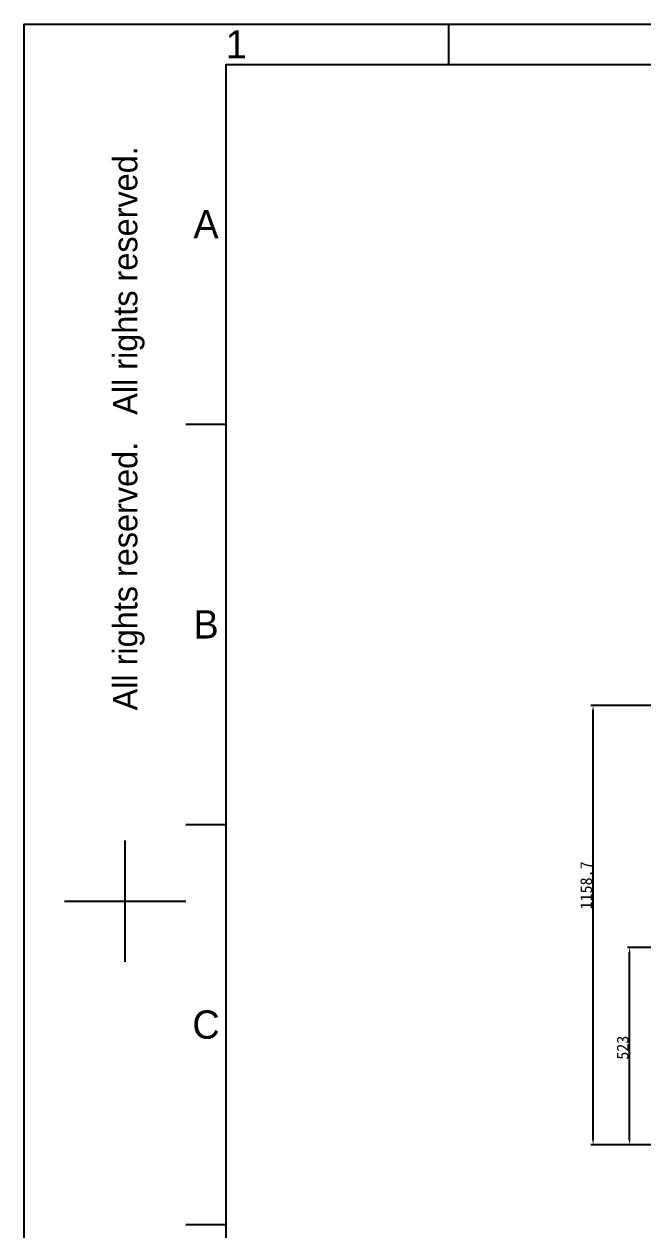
# Model space of a CAD drawing. Header units: millimetres. Extents: x 4086 to 8300, y 123 to 1549.
# Drawn here: x 6284 to 6651, y 833 to 1549 of the extents above; entities that cross this region are included whole.
import ezdxf
from ezdxf.enums import TextEntityAlignment as Align

# ---------------------------------------------------------------- set-up
doc = ezdxf.new("R2010")
doc.units = ezdxf.units.MM
doc.layers.add('标注', color=7, linetype='Continuous', lineweight=25)
doc.styles.get("Standard").update_dxf_attribs({"font": 'simsun.ttc'})
doc.styles.add('思源黑', font='SourceHanSansCN-Normal.ttf')
doc.dimstyles.new('直线标注', dxfattribs={"dimtxt": 7, "dimasz": 3, "dimexe": 1.25, "dimexo": 0.625, "dimtad": 1, "dimlfac": 4, "dimdsep": 46, "dimtxsty": 'Standard', "dimcen": 2.5, "dimadec": 0, "dimazin": 0, "dimtm": 1e-09, "dimtfac": 1, "dimtmove": 0, "dimatfit": 3, "dimfxl": 1, "dimarcsym": 0})

# ---------------------------------------------------------------- blocks, each defined once
blk = doc.blocks.new('1')
at = {"color": 2}
for p, q in [((6535.66, 1549.22), (6535.66, 1525.22)), ((6379.66, 1311.62), (6403.66, 1311.62)), ((6379.66, 1074.02), (6403.66, 1074.02)), ((6343.66, 992.42), (6343.66, 1064.42)), ((6307.66, 1028.42), (6379.66, 1028.42)), ((6379.66, 836.42), (6403.66, 836.42))]:
    blk.add_line(p, q, dxfattribs=at)
for points in [[(6283.66, 123.62), (6283.66, 1549.22), (8299.66, 1549.22), (8299.66, 123.62)], [(6403.66, 147.62), (6403.66, 1525.22), (8275.66, 1525.22), (8275.66, 147.62)]]:
    blk.add_lwpolyline(points, close=True, dxfattribs=at)
at = {"color": 2, "style": '思源黑'}
for s, p in [('1', (6409.66, 1537.22)), ('A', (6391.66, 1430.42)), ('B', (6391.66, 1192.82)), ('C', (6391.66, 955.22))]:
    blk.add_text(s, height=16.8, dxfattribs=at).set_placement(p, align=Align.MIDDLE_CENTER)
blk.add_text('All rights reserved.   All rights reserved.', height=14.4, rotation=90, dxfattribs=at).set_placement((6343.66, 1309.22), align=Align.MIDDLE_CENTER)
at = {"color": 7, "style": '思源黑'}
for tag, height, p in [('编号', 19.2, (8134.84, 252.67)), ('比例', 8, (7939.66, 171.62))]:
    blk.add_attdef(tag, text='', height=height, dxfattribs=at).set_placement(p, align=Align.MIDDLE)
at = {"linetype": 'Continuous', "lineweight": 0, "ltscale": 0.3, "style": '思源黑'}
for tag, p in [('当前页', (8121.35, 207.93)), ('总页数', (8160.27, 207.93))]:
    blk.add_attdef(tag, text='', height=8, dxfattribs=at).set_placement(p, align=Align.MIDDLE)
blk = doc.blocks.new('*D2400')
at = {"layer": 'Defpoints', "color": 0}
for p in [(6621.42, 1144.6), (6728.74, 1144.6), (6991.74, 883.78)]:
    blk.add_point(p, dxfattribs=at)
at = {"layer": '标注', "color": 0, "linetype": 'Continuous', "lineweight": -2}
for p, q in [((6728.12, 1144.6), (6620.17, 1144.6)), ((6621.42, 886.78), (6621.42, 1141.6)), ((6991.11, 883.78), (6620.17, 883.78))]:
    blk.add_line(p, q, dxfattribs=at)
at = {"layer": '标注', "color": 0}
for points in [[(6621.92, 1141.6), (6620.92, 1141.6), (6621.42, 1144.6)], [(6620.92, 886.78), (6621.92, 886.78), (6621.42, 883.78)]]:
    blk.add_solid(points, dxfattribs=at)
at = {"layer": '标注', "color": 0, "insert": (6613.8, 1037.82), "char_height": 7, "attachment_point": 2, "rotation": 90}
blk.add_mtext('1158.7', dxfattribs=at)
blk = doc.blocks.new('*D2403')
at = {"layer": 'Defpoints', "color": 0}
for p in [(6643.07, 1001), (6731.88, 1001), (6988.09, 883.78)]:
    blk.add_point(p, dxfattribs=at)
at = {"layer": '标注', "color": 0, "linetype": 'Continuous', "lineweight": -2}
for p, q in [((6731.26, 1001), (6641.82, 1001)), ((6643.07, 886.78), (6643.07, 998)), ((6987.46, 883.78), (6641.82, 883.78))]:
    blk.add_line(p, q, dxfattribs=at)
at = {"layer": '标注', "color": 0}
for points in [[(6643.57, 998), (6642.57, 998), (6643.07, 1001)], [(6642.57, 886.78), (6643.57, 886.78), (6643.07, 883.78)]]:
    blk.add_solid(points, dxfattribs=at)
at = {"layer": '标注', "color": 0, "insert": (6635.45, 941.48), "char_height": 7, "attachment_point": 2, "rotation": 90}
blk.add_mtext('523', dxfattribs=at)

msp = doc.modelspace()

# ---------------------------------------------------------------- block references
msp.add_blockref('1', (0, 0))

# ---------------------------------------------------------------- dimensions: what is measured, and where the dimension line sits
at = {"layer": '标注', "linetype": 'Continuous'}
for base, p1, p2, text, picture, middle in [((6621.42018, 1144.59588), (6991.73693, 883.77588), (6728.74473, 1144.59588), '1158.7', '*D2400', (6621.42018, 1037.8199)), ((6643.07001, 1001.00088), (6988.08896, 883.77588), (6731.88065, 1001.00088), '523', '*D2403', (6643.07001, 941.48349))]:
    dim = msp.add_linear_dim(base=base, p1=p1, p2=p2, angle=90, text=text, dimstyle='直线标注', override={"dimtxsty": 'Standard'}, dxfattribs=at)
    dim.commit()
    dim.dimension.update_dxf_attribs({"geometry": picture, "text_midpoint": middle, "dimtype": 160})

doc.saveas('drawing.dxf')
